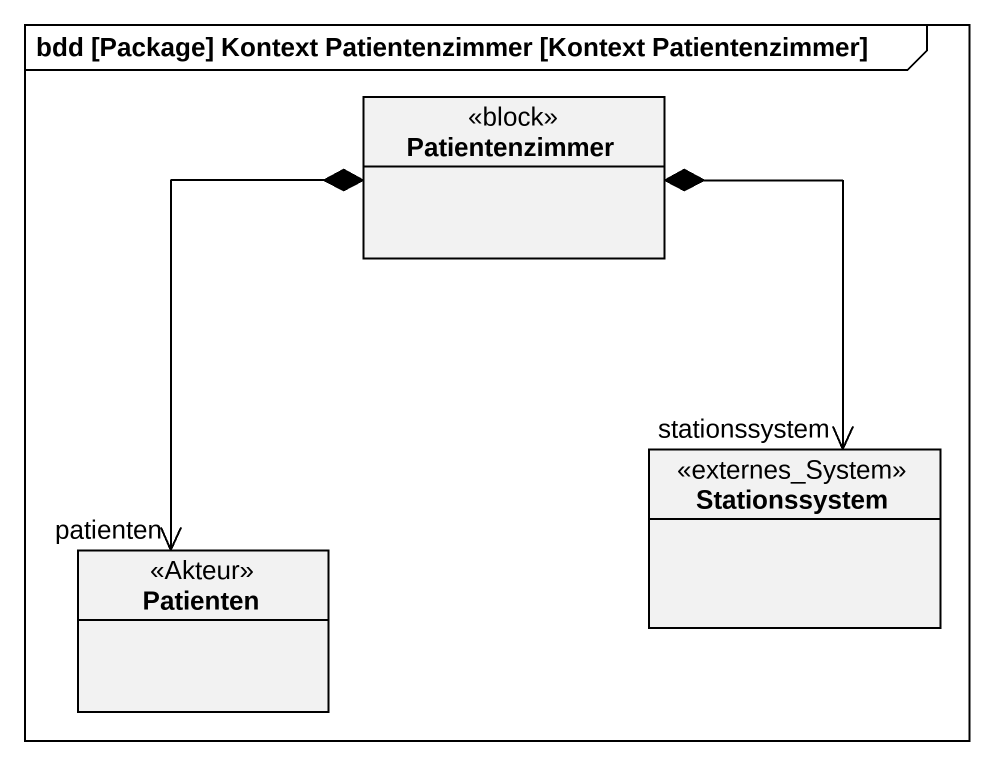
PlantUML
@startuml
mainframe bdd [Package] Kontext Patientenzimmer [Kontext Patientenzimmer]
hide circle
hide empty members
class Patientenzimmer <<block>>
class Stationssystem <<externes_System>>
class Patienten <<Akteur>>
Patientenzimmer *--> "stationssystem" Stationssystem
Patientenzimmer *--> "patienten" Patienten
@enduml
